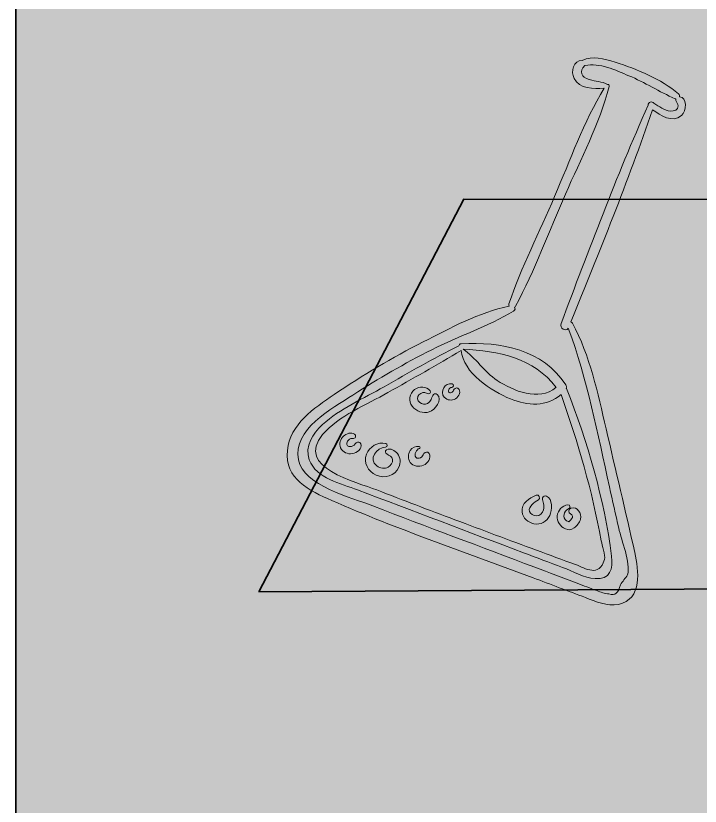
# Model space of a CAD drawing. Extents: x 98 to 1394, y -740 to 17.
# Drawn here: x 101 to 256.9, y -559.7 to -379.5 of the extents above; entities that cross this region are included whole.
import ezdxf

# ---------------------------------------------------------------- set-up
doc = ezdxf.new("R2010")
doc.units = 0
doc.header["$MEASUREMENT"] = 0
doc.layers.add('Layer 1', color=7, linetype='Continuous', lineweight=0)

# ---------------------------------------------------------------- blocks, each defined once
blk = doc.blocks.new('Block_30')
at = {"layer": 'Layer 1', "true_color": 0x000000, "transparency": 33554452}
h = blk.add_hatch(color=18, dxfattribs=at)
h.dxf.hatch_style = 2
edge = h.paths.add_edge_path()
edge.add_spline(control_points=[(236.16, -511.33), (235.23, -511.34), (234.23, -510.89), (233.37, -510.59), (231.87, -510.06), (230.4, -509.46), (228.91, -508.9), (225.69, -507.68), (222.46, -506.46), (219.24, -505.24), (206.95, -500.59), (194.62, -496.03), (182.37, -491.26), (177.43, -489.34), (166.61, -486.7), (165.41, -480.77), (164.01, -473.8), (173.02, -469.1), (177.83, -465.98), (183.62, -462.22), (189.62, -458.78), (195.78, -455.65), (201.88, -452.56), (208.56, -450.34), (214.43, -446.84), (214.82, -446.61), (214.82, -446.23), (214.64, -445.95), (214.73, -445.89), (214.81, -445.81), (214.87, -445.7), (219.27, -437.57), (222.52, -428.63), (226.23, -420.17), (229.76, -412.14), (233.93, -404.1), (236.23, -395.61), (236.31, -395.32), (236.09, -395.15), (235.85, -395.14), (234.5, -394.45), (233.12, -394.49), (231.68, -394.06), (229.82, -393.51), (229.25, -392.17), (230.68, -390.87), (230.68, -390.87), (230.69, -390.87), (230.69, -390.86), (234, -390.11), (237.67, -391.93), (240.66, -393.16), (244.33, -394.66), (247.63, -396.84), (251.24, -398.43), (251.29, -398.45), (251.34, -398.46), (251.39, -398.47), (251.35, -398.59), (251.34, -398.71), (251.38, -398.84), (251.53, -399.27), (251.91, -399.57), (251.92, -400.05), (251.95, -401), (250.99, -401.27), (250.2, -401.21), (248.79, -401.12), (247.6, -400.16), (246.4, -399.45), (246.24, -399.19), (245.85, -399.07), (245.56, -399.18), (245.26, -399.26), (245.07, -399.57), (245.08, -399.89), (237.83, -416.19), (231.53, -432.98), (225.25, -449.67), (224.85, -450.74), (226.28, -451.6), (226.87, -450.77), (231.29, -462.44), (233.54, -474.76), (236.26, -486.92), (236.97, -490.06), (237.67, -493.21), (238.37, -496.35), (239.01, -499.2), (241.12, -504.16), (240.4, -507.01), (239.85, -507.75), (239.3, -508.5), (238.75, -509.24), (238.38, -511.11), (237.51, -511.81), (236.16, -511.33)], knot_values=[0, 0, 0, 0, 1, 1, 1, 2, 2, 2, 3, 3, 3, 4, 4, 4, 5, 5, 5, 6, 6, 6, 7, 7, 7, 8, 8, 8, 9, 9, 9, 10, 10, 10, 11, 11, 11, 12, 12, 12, 13, 13, 13, 14, 14, 14, 15, 15, 15, 16, 16, 16, 17, 17, 17, 18, 18, 18, 19, 19, 19, 20, 20, 20, 21, 21, 21, 22, 22, 22, 23, 23, 23, 24, 24, 24, 25, 25, 25, 26, 26, 26, 27, 27, 27, 28, 28, 28, 29, 29, 29, 30, 30, 30, 31, 31, 31, 32, 32, 32, 32], degree=3, periodic=0)
edge = h.paths.add_edge_path()
edge.add_spline(control_points=[(242.04, -501.91), (239.93, -492.48), (237.68, -483.09), (235.5, -473.68), (233.61, -465.51), (231.82, -457.05), (227.84, -449.59), (227.76, -449.44), (227.63, -449.35), (227.49, -449.31), (233.99, -433.32), (240.5, -417.24), (246.08, -400.91), (248.04, -402.22), (250.5, -404.04), (252.69, -402.24), (253.84, -401.29), (254.06, -397.9), (252.2, -398), (252.28, -397.78), (252.24, -397.53), (252.01, -397.32), (248.02, -393.87), (242.54, -391.68), (237.56, -390.08), (235.04, -389.28), (232.37, -388.51), (230.06, -389.69), (228.08, -389.53), (227.42, -392.27), (228.2, -393.76), (229.5, -396.23), (232.59, -396.16), (235.06, -396), (230.41, -403.69), (227.31, -412.46), (223.76, -420.69), (220.28, -428.77), (216.19, -436.83), (213.37, -445.17), (213.3, -445.37), (213.33, -445.55), (213.41, -445.7), (206.6, -447.12), (199.96, -450.74), (193.8, -453.88), (186.8, -457.45), (180.03, -461.47), (173.52, -465.88), (168.94, -468.98), (163.49, -472.62), (162.87, -478.63), (162.19, -485.13), (167.95, -487.82), (173.01, -490.04), (187.97, -496.62), (203.6, -501.88), (218.89, -507.66), (222.85, -509.16), (226.82, -510.68), (230.79, -512.17), (233.13, -513.04), (235.73, -514.27), (238.3, -513.74), (243.8, -512.58), (242.96, -505.98), (242.04, -501.91)], knot_values=[0, 0, 0, 0, 1, 1, 1, 2, 2, 2, 3, 3, 3, 4, 4, 4, 5, 5, 5, 6, 6, 6, 7, 7, 7, 8, 8, 8, 9, 9, 9, 10, 10, 10, 11, 11, 11, 12, 12, 12, 13, 13, 13, 14, 14, 14, 15, 15, 15, 16, 16, 16, 17, 17, 17, 18, 18, 18, 19, 19, 19, 20, 20, 20, 21, 21, 21, 22, 22, 22, 22], degree=3, periodic=0)
h = blk.add_hatch(color=18, dxfattribs=at)
h.dxf.hatch_style = 2
edge = h.paths.add_edge_path()
edge.add_spline(control_points=[(228.56, -504.65), (225.57, -503.57), (222.6, -502.46), (219.62, -501.36), (213.42, -499.07), (207.23, -496.75), (201.05, -494.42), (195.11, -492.18), (189.17, -489.95), (183.26, -487.64), (178.54, -485.79), (164.54, -482.54), (170.9, -475), (174.52, -470.71), (181.01, -468.17), (185.79, -465.43), (191.37, -462.24), (197.01, -459.17), (202.48, -455.8), (202.9, -460.89), (209.43, -465.15), (213.72, -466.87), (217.66, -468.45), (221.93, -468.73), (225.23, -465.88), (229.11, -476.78), (232.33, -487.88), (234.41, -499.27), (234.59, -500.26), (235.42, -502.48), (235.12, -503.51), (233.89, -507.7), (230.8, -505.46), (228.56, -504.65)], knot_values=[0, 0, 0, 0, 1, 1, 1, 2, 2, 2, 3, 3, 3, 4, 4, 4, 5, 5, 5, 6, 6, 6, 7, 7, 7, 8, 8, 8, 9, 9, 9, 10, 10, 10, 11, 11, 11, 11], degree=3, periodic=0)
edge = h.paths.add_edge_path()
edge.add_spline(control_points=[(224.12, -464.24), (224.11, -464.25), (224.09, -464.25), (224.08, -464.26), (220.2, -467.53), (214.31, -465.03), (210.7, -462.65), (207.68, -460.67), (205.83, -457.45), (202.9, -455.55), (210.95, -455.94), (219.04, -457.48), (224.12, -464.24)], knot_values=[0, 0, 0, 0, 1, 1, 1, 2, 2, 2, 3, 3, 3, 4, 4, 4, 4], degree=3, periodic=0)
edge = h.paths.add_edge_path()
edge.add_spline(control_points=[(236.75, -502.7), (235.04, -489.69), (231.36, -476.68), (226.49, -464.51), (226.48, -464.47), (226.46, -464.45), (226.44, -464.41), (226.49, -464.19), (226.46, -463.93), (226.29, -463.68), (221.14, -455.56), (211.46, -453.78), (202.51, -454.29), (202.16, -454.31), (201.99, -454.53), (201.95, -454.77), (196.15, -457.63), (190.55, -460.87), (184.93, -464.08), (180.28, -466.74), (174.87, -469.11), (170.88, -472.74), (168.65, -474.77), (166.74, -477.69), (167.88, -480.79), (169.42, -484.98), (175.19, -486.22), (178.85, -487.61), (191.46, -492.38), (204.06, -497.18), (216.67, -501.94), (219.64, -503.07), (222.6, -504.18), (225.57, -505.3), (227.87, -506.16), (230.51, -507.65), (233, -507.84), (236.45, -508.1), (237.14, -505.7), (236.75, -502.7)], knot_values=[0, 0, 0, 0, 1, 1, 1, 2, 2, 2, 3, 3, 3, 4, 4, 4, 5, 5, 5, 6, 6, 6, 7, 7, 7, 8, 8, 8, 9, 9, 9, 10, 10, 10, 11, 11, 11, 12, 12, 12, 13, 13, 13, 13], degree=3, periodic=0)
at = {"layer": 'Layer 1', "true_color": 0x000000, "transparency": 33554687}
h = blk.add_hatch(color=18, dxfattribs=at)
h.dxf.hatch_style = 2
edge = h.paths.add_edge_path()
edge.add_spline(control_points=[(201.7, -464.44), (201.54, -464.33), (201.24, -464.35), (201.09, -464.47), (200.79, -464.71), (200.74, -465.1), (200.43, -465.32), (200.24, -465.45), (199.93, -465.58), (199.73, -465.42), (199.56, -465.29), (199.6, -465), (199.67, -464.81), (199.79, -464.48), (199.97, -464.25), (200.34, -464.23), (200.8, -464.22), (200.85, -463.52), (200.4, -463.43), (198.77, -463.09), (197.58, -465.24), (198.63, -466.48), (199.25, -467.22), (200.39, -467.32), (201.19, -466.83), (201.96, -466.36), (202.66, -465.08), (201.7, -464.44)], knot_values=[0, 0, 0, 0, 1, 1, 1, 2, 2, 2, 3, 3, 3, 4, 4, 4, 5, 5, 5, 6, 6, 6, 7, 7, 7, 8, 8, 8, 9, 9, 9, 9], degree=3, periodic=0)
h = blk.add_hatch(color=18, dxfattribs=at)
h.dxf.hatch_style = 2
edge = h.paths.add_edge_path()
edge.add_spline(control_points=[(197, -465.84), (196.77, -465.64), (196.42, -465.65), (196.21, -465.87), (195.62, -466.51), (195.71, -467.47), (194.81, -467.91), (194.26, -468.17), (193.55, -468.04), (193.05, -467.7), (191.57, -466.69), (193.48, -464.68), (194.7, -465.64), (195.09, -465.94), (195.79, -465.47), (195.42, -465.03), (194.52, -463.94), (192.98, -463.92), (191.87, -464.75), (190.63, -465.67), (190.41, -467.33), (191.34, -468.56), (192.21, -469.71), (193.84, -470.27), (195.22, -469.81), (196.5, -469.39), (198.39, -467.06), (197, -465.84)], knot_values=[0, 0, 0, 0, 1, 1, 1, 2, 2, 2, 3, 3, 3, 4, 4, 4, 5, 5, 5, 6, 6, 6, 7, 7, 7, 8, 8, 8, 9, 9, 9, 9], degree=3, periodic=0)
h = blk.add_hatch(color=18, dxfattribs=at)
h.dxf.hatch_style = 2
edge = h.paths.add_edge_path()
edge.add_spline(control_points=[(179.58, -477.1), (179.39, -476.66), (178.93, -476.58), (178.58, -476.88), (178.18, -477.22), (178.03, -477.6), (177.46, -477.71), (177.07, -477.79), (176.56, -477.71), (176.44, -477.27), (176.34, -476.91), (176.54, -476.52), (176.78, -476.27), (177.13, -475.9), (177.49, -475.84), (177.98, -475.87), (178.55, -475.9), (178.54, -475.15), (178.18, -474.91), (177.4, -474.38), (176.32, -474.76), (175.69, -475.35), (174.96, -476.03), (174.61, -477.1), (175.02, -478.03), (175.47, -479.07), (176.62, -479.51), (177.69, -479.35), (178.63, -479.21), (180.07, -478.24), (179.58, -477.1)], knot_values=[0, 0, 0, 0, 1, 1, 1, 2, 2, 2, 3, 3, 3, 4, 4, 4, 5, 5, 5, 6, 6, 6, 7, 7, 7, 8, 8, 8, 9, 9, 9, 10, 10, 10, 10], degree=3, periodic=0)
h = blk.add_hatch(color=18, dxfattribs=at)
h.dxf.hatch_style = 2
edge = h.paths.add_edge_path()
edge.add_spline(control_points=[(188.28, -482.45), (188.72, -481.43), (188.67, -480.23), (187.97, -479.34), (187.38, -478.58), (186.39, -478.04), (185.47, -478.49), (185.06, -478.69), (185.21, -479.23), (185.52, -479.43), (186.07, -479.78), (186.74, -479.93), (186.83, -480.71), (186.92, -481.4), (186.42, -482.09), (185.84, -482.41), (185.04, -482.87), (183.98, -482.68), (183.26, -482.15), (181.26, -480.68), (183.15, -477.84), (185.22, -477.88), (185.73, -477.88), (185.76, -477.11), (185.29, -477.01), (183.45, -476.62), (181.58, -477.75), (180.91, -479.48), (180.16, -481.42), (181.26, -483.45), (183.09, -484.25), (185.02, -485.08), (187.41, -484.48), (188.28, -482.45)], knot_values=[0, 0, 0, 0, 1, 1, 1, 2, 2, 2, 3, 3, 3, 4, 4, 4, 5, 5, 5, 6, 6, 6, 7, 7, 7, 8, 8, 8, 9, 9, 9, 10, 10, 10, 11, 11, 11, 11], degree=3, periodic=0)
h = blk.add_hatch(color=18, dxfattribs=at)
h.dxf.hatch_style = 2
edge = h.paths.add_edge_path()
edge.add_spline(control_points=[(195.17, -479.28), (194.89, -478.79), (194.25, -478.94), (193.98, -479.34), (193.74, -479.7), (193.64, -480.06), (193.21, -480.27), (192.87, -480.44), (192.4, -480.53), (192.14, -480.17), (191.7, -479.57), (192.3, -478.35), (192.96, -478.18), (193.17, -478.12), (193.15, -477.79), (192.93, -477.75), (192.03, -477.58), (191.36, -477.87), (190.85, -478.65), (190.32, -479.46), (190.3, -480.54), (190.88, -481.34), (191.56, -482.27), (192.88, -482.45), (193.9, -482), (194.88, -481.57), (195.78, -480.35), (195.17, -479.28)], knot_values=[0, 0, 0, 0, 1, 1, 1, 2, 2, 2, 3, 3, 3, 4, 4, 4, 5, 5, 5, 6, 6, 6, 7, 7, 7, 8, 8, 8, 9, 9, 9, 9], degree=3, periodic=0)
h = blk.add_hatch(color=18, dxfattribs=at)
h.dxf.hatch_style = 2
edge = h.paths.add_edge_path()
edge.add_spline(control_points=[(221.92, -489.03), (221.58, -488.89), (221.07, -489.02), (221.02, -489.46), (220.96, -489.95), (221.15, -490.24), (221.26, -490.7), (221.37, -491.18), (221.37, -491.69), (221.23, -492.16), (221, -492.93), (220.43, -493.57), (219.58, -493.53), (218.99, -493.5), (218.24, -493.12), (218.05, -492.52), (217.69, -491.37), (219.29, -490.4), (220.07, -489.9), (220.61, -489.55), (220.2, -488.56), (219.57, -488.84), (218.01, -489.55), (216.14, -490.64), (216.35, -492.65), (216.5, -494.04), (217.74, -495.06), (219.04, -495.34), (220.57, -495.67), (222.03, -494.82), (222.67, -493.42), (223.18, -492.29), (223.37, -489.6), (221.92, -489.03)], knot_values=[0, 0, 0, 0, 1, 1, 1, 2, 2, 2, 3, 3, 3, 4, 4, 4, 5, 5, 5, 6, 6, 6, 7, 7, 7, 8, 8, 8, 9, 9, 9, 10, 10, 10, 11, 11, 11, 11], degree=3, periodic=0)
h = blk.add_hatch(color=18, dxfattribs=at)
h.dxf.hatch_style = 2
edge = h.paths.add_edge_path()
edge.add_spline(control_points=[(229.66, -494.3), (229.99, -492.96), (228.96, -491.36), (227.49, -491.76), (226.92, -491.92), (226.79, -492.87), (227.38, -493.1), (227.94, -493.31), (227.98, -493.79), (227.65, -494.25), (227.55, -494.39), (227.43, -494.51), (227.3, -494.62), (227.27, -494.65), (227.08, -494.81), (227.04, -494.87), (226.99, -494.86), (226.89, -494.86), (226.85, -494.84), (226.73, -494.79), (226.61, -494.74), (226.5, -494.67), (225.43, -493.95), (225.86, -492.41), (226.96, -491.97), (227.45, -491.78), (227.37, -490.88), (226.78, -490.99), (225.51, -491.23), (224.5, -492.2), (224.37, -493.52), (224.24, -494.8), (225.08, -496.01), (226.24, -496.5), (226.99, -496.82), (227.55, -496.79), (228.19, -496.28), (228.83, -495.76), (229.46, -495.13), (229.66, -494.3)], knot_values=[0, 0, 0, 0, 1, 1, 1, 2, 2, 2, 3, 3, 3, 4, 4, 4, 5, 5, 5, 6, 6, 6, 7, 7, 7, 8, 8, 8, 9, 9, 9, 10, 10, 10, 11, 11, 11, 12, 12, 12, 13, 13, 13, 13], degree=3, periodic=0)
at = {"layer": 'Layer 1'}
for points, knots in [([(242.04, -501.91), (239.93, -492.48), (237.68, -483.09), (235.5, -473.68), (233.61, -465.51), (231.82, -457.05), (227.84, -449.59), (227.76, -449.44), (227.63, -449.35), (227.49, -449.31), (233.99, -433.32), (240.5, -417.24), (246.08, -400.91), (248.04, -402.22), (250.5, -404.04), (252.69, -402.24), (253.84, -401.29), (254.06, -397.9), (252.2, -398), (252.28, -397.78), (252.24, -397.53), (252.01, -397.32), (248.02, -393.87), (242.54, -391.68), (237.56, -390.08), (235.04, -389.28), (232.37, -388.51), (230.06, -389.69), (228.08, -389.53), (227.42, -392.27), (228.2, -393.76), (229.5, -396.23), (232.59, -396.16), (235.06, -396), (230.41, -403.69), (227.31, -412.46), (223.76, -420.69), (220.28, -428.77), (216.19, -436.83), (213.37, -445.17), (213.3, -445.37), (213.33, -445.55), (213.41, -445.7), (206.6, -447.12), (199.96, -450.74), (193.8, -453.88), (186.8, -457.45), (180.03, -461.47), (173.52, -465.88), (168.94, -468.98), (163.49, -472.62), (162.87, -478.63), (162.19, -485.13), (167.95, -487.82), (173.01, -490.04), (187.97, -496.62), (203.6, -501.88), (218.89, -507.66), (222.85, -509.16), (226.82, -510.68), (230.79, -512.17), (233.13, -513.04), (235.73, -514.27), (238.3, -513.74), (243.8, -512.58), (242.96, -505.98), (242.04, -501.91)], [0, 0, 0, 0, 1, 1, 1, 2, 2, 2, 3, 3, 3, 4, 4, 4, 5, 5, 5, 6, 6, 6, 7, 7, 7, 8, 8, 8, 9, 9, 9, 10, 10, 10, 11, 11, 11, 12, 12, 12, 13, 13, 13, 14, 14, 14, 15, 15, 15, 16, 16, 16, 17, 17, 17, 18, 18, 18, 19, 19, 19, 20, 20, 20, 21, 21, 21, 22, 22, 22, 22]), ([(236.16, -511.33), (235.23, -511.34), (234.23, -510.89), (233.37, -510.59), (231.87, -510.06), (230.4, -509.46), (228.91, -508.9), (225.69, -507.68), (222.46, -506.46), (219.24, -505.24), (206.95, -500.59), (194.62, -496.03), (182.37, -491.26), (177.43, -489.34), (166.61, -486.7), (165.41, -480.77), (164.01, -473.8), (173.02, -469.1), (177.83, -465.98), (183.62, -462.22), (189.62, -458.78), (195.78, -455.65), (201.88, -452.56), (208.56, -450.34), (214.43, -446.84), (214.82, -446.61), (214.82, -446.23), (214.64, -445.95), (214.73, -445.89), (214.81, -445.81), (214.87, -445.7), (219.27, -437.57), (222.52, -428.63), (226.23, -420.17), (229.76, -412.14), (233.93, -404.1), (236.23, -395.61), (236.31, -395.32), (236.09, -395.15), (235.85, -395.14), (234.5, -394.45), (233.12, -394.49), (231.68, -394.06), (229.82, -393.51), (229.25, -392.17), (230.68, -390.87), (230.68, -390.87), (230.69, -390.87), (230.69, -390.86), (234, -390.11), (237.67, -391.93), (240.66, -393.16), (244.33, -394.66), (247.63, -396.84), (251.24, -398.43), (251.29, -398.45), (251.34, -398.46), (251.39, -398.47), (251.35, -398.59), (251.34, -398.71), (251.38, -398.84), (251.53, -399.27), (251.91, -399.57), (251.92, -400.05), (251.95, -401), (250.99, -401.27), (250.2, -401.21), (248.79, -401.12), (247.6, -400.16), (246.4, -399.45), (246.24, -399.19), (245.85, -399.07), (245.56, -399.18), (245.26, -399.26), (245.07, -399.57), (245.08, -399.89), (237.83, -416.19), (231.53, -432.98), (225.25, -449.67), (224.85, -450.74), (226.28, -451.6), (226.87, -450.77), (231.29, -462.44), (233.54, -474.76), (236.26, -486.92), (236.97, -490.06), (237.67, -493.21), (238.37, -496.35), (239.01, -499.2), (241.12, -504.16), (240.4, -507.01), (239.85, -507.75), (239.3, -508.5), (238.75, -509.24), (238.38, -511.11), (237.51, -511.81), (236.16, -511.33)], [0, 0, 0, 0, 1, 1, 1, 2, 2, 2, 3, 3, 3, 4, 4, 4, 5, 5, 5, 6, 6, 6, 7, 7, 7, 8, 8, 8, 9, 9, 9, 10, 10, 10, 11, 11, 11, 12, 12, 12, 13, 13, 13, 14, 14, 14, 15, 15, 15, 16, 16, 16, 17, 17, 17, 18, 18, 18, 19, 19, 19, 20, 20, 20, 21, 21, 21, 22, 22, 22, 23, 23, 23, 24, 24, 24, 25, 25, 25, 26, 26, 26, 27, 27, 27, 28, 28, 28, 29, 29, 29, 30, 30, 30, 31, 31, 31, 32, 32, 32, 32]), ([(236.75, -502.7), (235.04, -489.69), (231.36, -476.68), (226.49, -464.51), (226.48, -464.47), (226.46, -464.45), (226.44, -464.41), (226.49, -464.19), (226.46, -463.93), (226.29, -463.68), (221.14, -455.56), (211.46, -453.78), (202.51, -454.29), (202.16, -454.31), (201.99, -454.53), (201.95, -454.77), (196.15, -457.63), (190.55, -460.87), (184.93, -464.08), (180.28, -466.74), (174.87, -469.11), (170.88, -472.74), (168.65, -474.77), (166.74, -477.69), (167.88, -480.79), (169.42, -484.98), (175.19, -486.22), (178.85, -487.61), (191.46, -492.38), (204.06, -497.18), (216.67, -501.94), (219.64, -503.07), (222.6, -504.18), (225.57, -505.3), (227.87, -506.16), (230.51, -507.65), (233, -507.84), (236.45, -508.1), (237.14, -505.7), (236.75, -502.7)], [0, 0, 0, 0, 1, 1, 1, 2, 2, 2, 3, 3, 3, 4, 4, 4, 5, 5, 5, 6, 6, 6, 7, 7, 7, 8, 8, 8, 9, 9, 9, 10, 10, 10, 11, 11, 11, 12, 12, 12, 13, 13, 13, 13]), ([(228.56, -504.65), (225.57, -503.57), (222.6, -502.46), (219.62, -501.36), (213.42, -499.07), (207.23, -496.75), (201.05, -494.42), (195.11, -492.18), (189.17, -489.95), (183.26, -487.64), (178.54, -485.79), (164.54, -482.54), (170.9, -475), (174.52, -470.71), (181.01, -468.17), (185.79, -465.43), (191.37, -462.24), (197.01, -459.17), (202.48, -455.8), (202.9, -460.89), (209.43, -465.15), (213.72, -466.87), (217.66, -468.45), (221.93, -468.73), (225.23, -465.88), (229.11, -476.78), (232.33, -487.88), (234.41, -499.27), (234.59, -500.26), (235.42, -502.48), (235.12, -503.51), (233.89, -507.7), (230.8, -505.46), (228.56, -504.65)], [0, 0, 0, 0, 1, 1, 1, 2, 2, 2, 3, 3, 3, 4, 4, 4, 5, 5, 5, 6, 6, 6, 7, 7, 7, 8, 8, 8, 9, 9, 9, 10, 10, 10, 11, 11, 11, 11]), ([(224.12, -464.24), (224.11, -464.25), (224.09, -464.25), (224.08, -464.26), (220.2, -467.53), (214.31, -465.03), (210.7, -462.65), (207.68, -460.67), (205.83, -457.45), (202.9, -455.55), (210.95, -455.94), (219.04, -457.48), (224.12, -464.24)], [0, 0, 0, 0, 1, 1, 1, 2, 2, 2, 3, 3, 3, 4, 4, 4, 4]), ([(201.7, -464.44), (201.54, -464.33), (201.24, -464.35), (201.09, -464.47), (200.79, -464.71), (200.74, -465.1), (200.43, -465.32), (200.24, -465.45), (199.93, -465.58), (199.73, -465.42), (199.56, -465.29), (199.6, -465), (199.67, -464.81), (199.79, -464.48), (199.97, -464.25), (200.34, -464.23), (200.8, -464.22), (200.85, -463.52), (200.4, -463.43), (198.77, -463.09), (197.58, -465.24), (198.63, -466.48), (199.25, -467.22), (200.39, -467.32), (201.19, -466.83), (201.96, -466.36), (202.66, -465.08), (201.7, -464.44)], [0, 0, 0, 0, 1, 1, 1, 2, 2, 2, 3, 3, 3, 4, 4, 4, 5, 5, 5, 6, 6, 6, 7, 7, 7, 8, 8, 8, 9, 9, 9, 9]), ([(197, -465.84), (196.77, -465.64), (196.42, -465.65), (196.21, -465.87), (195.62, -466.51), (195.71, -467.47), (194.81, -467.91), (194.26, -468.17), (193.55, -468.04), (193.05, -467.7), (191.57, -466.69), (193.48, -464.68), (194.7, -465.64), (195.09, -465.94), (195.79, -465.47), (195.42, -465.03), (194.52, -463.94), (192.98, -463.92), (191.87, -464.75), (190.63, -465.67), (190.41, -467.33), (191.34, -468.56), (192.21, -469.71), (193.84, -470.27), (195.22, -469.81), (196.5, -469.39), (198.39, -467.06), (197, -465.84)], [0, 0, 0, 0, 1, 1, 1, 2, 2, 2, 3, 3, 3, 4, 4, 4, 5, 5, 5, 6, 6, 6, 7, 7, 7, 8, 8, 8, 9, 9, 9, 9]), ([(179.58, -477.1), (179.39, -476.66), (178.93, -476.58), (178.58, -476.88), (178.18, -477.22), (178.03, -477.6), (177.46, -477.71), (177.07, -477.79), (176.56, -477.71), (176.44, -477.27), (176.34, -476.91), (176.54, -476.52), (176.78, -476.27), (177.13, -475.9), (177.49, -475.84), (177.98, -475.87), (178.55, -475.9), (178.54, -475.15), (178.18, -474.91), (177.4, -474.38), (176.32, -474.76), (175.69, -475.35), (174.96, -476.03), (174.61, -477.1), (175.02, -478.03), (175.47, -479.07), (176.62, -479.51), (177.69, -479.35), (178.63, -479.21), (180.07, -478.24), (179.58, -477.1)], [0, 0, 0, 0, 1, 1, 1, 2, 2, 2, 3, 3, 3, 4, 4, 4, 5, 5, 5, 6, 6, 6, 7, 7, 7, 8, 8, 8, 9, 9, 9, 10, 10, 10, 10]), ([(188.28, -482.45), (188.72, -481.43), (188.67, -480.23), (187.97, -479.34), (187.38, -478.58), (186.39, -478.04), (185.47, -478.49), (185.06, -478.69), (185.21, -479.23), (185.52, -479.43), (186.07, -479.78), (186.74, -479.93), (186.83, -480.71), (186.92, -481.4), (186.42, -482.09), (185.84, -482.41), (185.04, -482.87), (183.98, -482.68), (183.26, -482.15), (181.26, -480.68), (183.15, -477.84), (185.22, -477.88), (185.73, -477.88), (185.76, -477.11), (185.29, -477.01), (183.45, -476.62), (181.58, -477.75), (180.91, -479.48), (180.16, -481.42), (181.26, -483.45), (183.09, -484.25), (185.02, -485.08), (187.41, -484.48), (188.28, -482.45)], [0, 0, 0, 0, 1, 1, 1, 2, 2, 2, 3, 3, 3, 4, 4, 4, 5, 5, 5, 6, 6, 6, 7, 7, 7, 8, 8, 8, 9, 9, 9, 10, 10, 10, 11, 11, 11, 11]), ([(195.17, -479.28), (194.89, -478.79), (194.25, -478.94), (193.98, -479.34), (193.74, -479.7), (193.64, -480.06), (193.21, -480.27), (192.87, -480.44), (192.4, -480.53), (192.14, -480.17), (191.7, -479.57), (192.3, -478.35), (192.96, -478.18), (193.17, -478.12), (193.15, -477.79), (192.93, -477.75), (192.03, -477.58), (191.36, -477.87), (190.85, -478.65), (190.32, -479.46), (190.3, -480.54), (190.88, -481.34), (191.56, -482.27), (192.88, -482.45), (193.9, -482), (194.88, -481.57), (195.78, -480.35), (195.17, -479.28)], [0, 0, 0, 0, 1, 1, 1, 2, 2, 2, 3, 3, 3, 4, 4, 4, 5, 5, 5, 6, 6, 6, 7, 7, 7, 8, 8, 8, 9, 9, 9, 9]), ([(221.92, -489.03), (221.58, -488.89), (221.07, -489.02), (221.02, -489.46), (220.96, -489.95), (221.15, -490.24), (221.26, -490.7), (221.37, -491.18), (221.37, -491.69), (221.23, -492.16), (221, -492.93), (220.43, -493.57), (219.58, -493.53), (218.99, -493.5), (218.24, -493.12), (218.05, -492.52), (217.69, -491.37), (219.29, -490.4), (220.07, -489.9), (220.61, -489.55), (220.2, -488.56), (219.57, -488.84), (218.01, -489.55), (216.14, -490.64), (216.35, -492.65), (216.5, -494.04), (217.74, -495.06), (219.04, -495.34), (220.57, -495.67), (222.03, -494.82), (222.67, -493.42), (223.18, -492.29), (223.37, -489.6), (221.92, -489.03)], [0, 0, 0, 0, 1, 1, 1, 2, 2, 2, 3, 3, 3, 4, 4, 4, 5, 5, 5, 6, 6, 6, 7, 7, 7, 8, 8, 8, 9, 9, 9, 10, 10, 10, 11, 11, 11, 11]), ([(229.66, -494.3), (229.99, -492.96), (228.96, -491.36), (227.49, -491.76), (226.92, -491.92), (226.79, -492.87), (227.38, -493.1), (227.94, -493.31), (227.98, -493.79), (227.65, -494.25), (227.55, -494.39), (227.43, -494.51), (227.3, -494.62), (227.27, -494.65), (227.08, -494.81), (227.04, -494.87), (226.99, -494.86), (226.89, -494.86), (226.85, -494.84), (226.73, -494.79), (226.61, -494.74), (226.5, -494.67), (225.43, -493.95), (225.86, -492.41), (226.96, -491.97), (227.45, -491.78), (227.37, -490.88), (226.78, -490.99), (225.51, -491.23), (224.5, -492.2), (224.37, -493.52), (224.24, -494.8), (225.08, -496.01), (226.24, -496.5), (226.99, -496.82), (227.55, -496.79), (228.19, -496.28), (228.83, -495.76), (229.46, -495.13), (229.66, -494.3)], [0, 0, 0, 0, 1, 1, 1, 2, 2, 2, 3, 3, 3, 4, 4, 4, 5, 5, 5, 6, 6, 6, 7, 7, 7, 8, 8, 8, 9, 9, 9, 10, 10, 10, 11, 11, 11, 12, 12, 12, 13, 13, 13, 13])]:
    blk.add_open_spline(points, degree=3, knots=knots, dxfattribs=at)
blk = doc.blocks.new('Block_17')
at = {"layer": 'Layer 1'}
blk.add_blockref('Block_30', (0, 0), dxfattribs=at)

msp = doc.modelspace()

# ---------------------------------------------------------------- hatches: boundary and pattern name
at = {"layer": 'Layer 1', "true_color": 0x000000, "transparency": 33554687}
h = msp.add_hatch(color=18, dxfattribs=at)
h.dxf.hatch_style = 2
h.paths.add_polyline_path([(1381, -740), (101, -740), (101, -19), (1381, -19)])
at = {"layer": 'Layer 1', "true_color": 0xf3f6fd, "transparency": 33554687}
h = msp.add_hatch(color=7, dxfattribs=at)
h.dxf.hatch_style = 2
h.paths.add_polyline_path([(156.37, -510.83), (203.11, -421.28), (913.73, -422.25), (858.79, -506.48)])

# ---------------------------------------------------------------- linework, layer by layer
at = {"layer": 'Layer 1', "color": 18, "lineweight": 35, "true_color": 0x000000}
msp.add_lwpolyline([(1381, -740), (101, -740), (101, -19), (1381, -19)], close=True, dxfattribs=at)
at = {"layer": 'Layer 1', "color": 168, "lineweight": 35, "true_color": 0x061950}
msp.add_lwpolyline([(156.37, -510.83), (203.11, -421.28), (913.73, -422.25), (858.79, -506.48)], close=True, dxfattribs=at)

# ---------------------------------------------------------------- block references
at = {"layer": 'Layer 1'}
msp.add_blockref('Block_17', (0, 0), dxfattribs=at)

doc.saveas('drawing.dxf')
